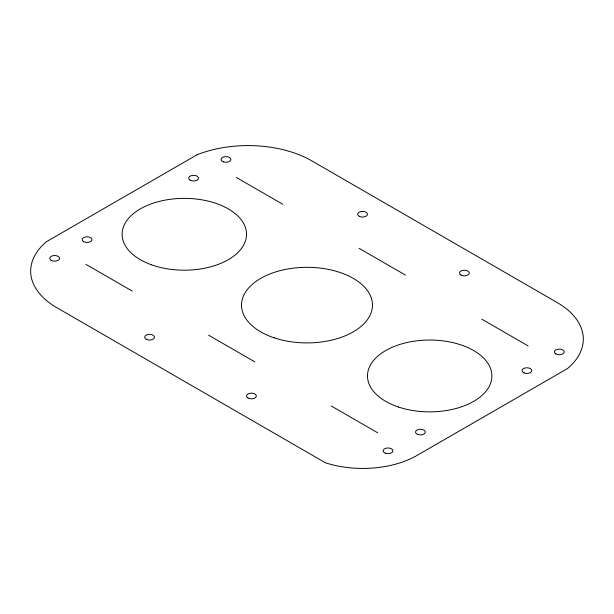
<?xml version="1.0" encoding="UTF-8"?>
<svg xmlns="http://www.w3.org/2000/svg" width="614" height="614" viewBox="0 0 614 614"><rect width="100%" height="100%" fill="white"/><g stroke="black" fill="none" stroke-linecap="round" stroke-linejoin="round"><path stroke-width="0.92" d="M236.398 177.484L282.693 204.216M359.083 248.317L405.386 275.049M481.775 319.15L528.071 345.882M85.929 264.358L132.225 291.082M208.614 335.19L254.917 361.922M331.307 406.023L377.602 432.755M197.04 154.766L46.572 241.632A89.867 51.883 0 0 0 56.995 307.791L325.52 462.826A76.573 44.208 0 0 0 416.96 455.473L567.428 368.6A89.867 51.883 0 0 0 557.005 302.449L311.628 160.776A89.867 51.883 0 0 0 197.04 154.766M223.304 161.82A4.912 2.832 0 0 0 230.879 159.594A4.912 2.832 0 0 0 223.749 156.915A4.912 2.832 0 0 0 223.304 161.82M190.094 180.155A4.912 2.832 0 0 0 198.314 178.889A4.912 2.832 0 0 0 192.297 175.412A4.912 2.832 0 0 0 190.094 180.155M83.642 241.655A4.912 2.832 0 0 0 91.839 240.343A4.912 2.832 0 0 0 85.776 236.897A4.912 2.832 0 0 0 83.642 241.655M51.215 260.351A4.912 2.832 0 0 0 59.428 259.07A4.912 2.832 0 0 0 53.387 255.608A4.912 2.832 0 0 0 51.215 260.351M556.008 353.986A4.912 2.832 0 0 0 564.12 352.505A4.912 2.832 0 0 0 557.842 349.189A4.912 2.832 0 0 0 556.008 353.986M524.072 372.921A4.912 2.832 0 0 0 531.801 370.871A4.912 2.832 0 0 0 524.87 368.032A4.912 2.832 0 0 0 524.072 372.921M417.512 434.367A4.912 2.832 0 0 0 425.31 432.402A4.912 2.832 0 0 0 418.464 429.485A4.912 2.832 0 0 0 417.512 434.367M385.3 453.155A4.912 2.832 0 0 0 392.922 450.975A4.912 2.832 0 0 0 385.838 448.258A4.912 2.832 0 0 0 385.3 453.155M359.482 216.45A4.912 2.832 0 0 0 367.41 214.67A4.912 2.832 0 0 0 360.779 211.592A4.912 2.832 0 0 0 359.482 216.45M461.083 275.126A4.912 2.832 0 0 0 469.203 273.667A4.912 2.832 0 0 0 462.948 270.337A4.912 2.832 0 0 0 461.083 275.126M146.17 339.227A4.912 2.832 0 0 0 154.352 337.884A4.912 2.832 0 0 0 148.243 334.469A4.912 2.832 0 0 0 146.17 339.227M248.01 398.026A4.912 2.832 0 0 0 256.199 396.698A4.912 2.832 0 0 0 250.113 393.267A4.912 2.832 0 0 0 248.01 398.026M274.266 337.853A65.475 37.799 0 0 0 372.475 305.12A65.475 37.799 0 0 0 274.266 272.378A65.475 37.799 0 0 0 274.266 337.853M151.566 264.818A62.198 35.911 0 0 0 246.483 235.392A62.198 35.911 0 0 0 154.881 202.643A62.198 35.911 0 0 0 151.566 264.818M398.586 407.051A62.198 35.911 0 0 0 491.891 375.952A62.198 35.911 0 0 0 398.586 344.853A62.198 35.911 0 0 0 398.586 407.051"/></g></svg>
